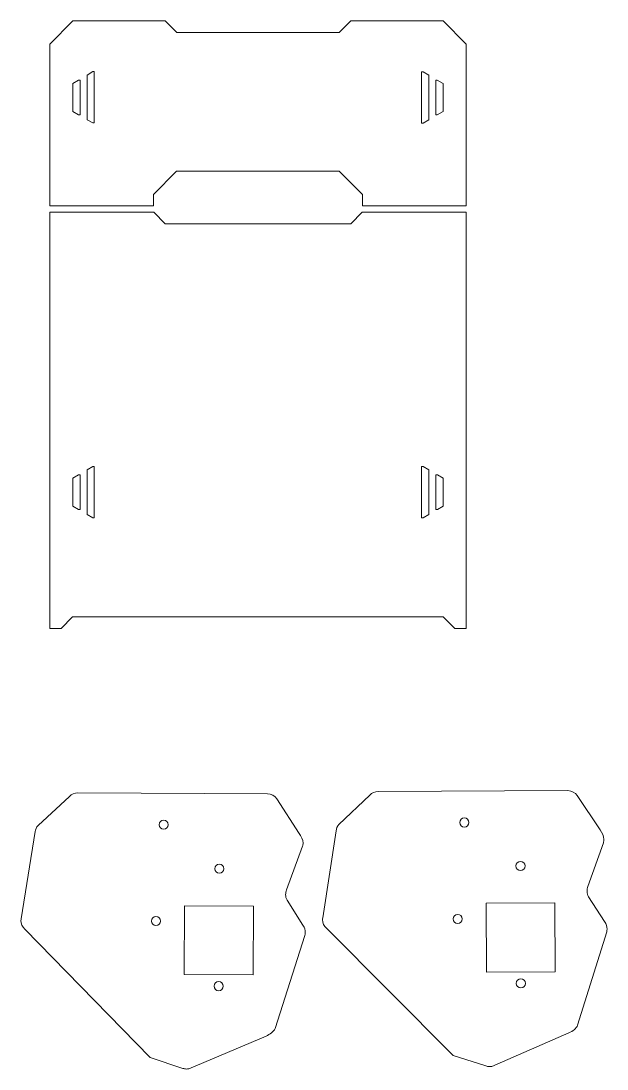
# Model space of a CAD drawing. Header units: inches. Extents: x -110 to 115, y -49 to 49.
# Drawn here: x 64.2 to 115.2, y -43.4 to 48 of the extents above; entities that cross this region are included whole.
import ezdxf

# ---------------------------------------------------------------- set-up
doc = ezdxf.new("R2010")
doc.units = ezdxf.units.IN
doc.header["$MEASUREMENT"] = 0
doc.layers.add('Livello 1', color=7, linetype='Continuous')

# ---------------------------------------------------------------- blocks, each defined once
blk = doc.blocks.new('block 503')
at = {"layer": 'Livello 1', "color": 250, "lineweight": 9}
blk.add_lwpolyline([(88.915, -31.788), (88.915, -31.788)], dxfattribs=at)
blk = doc.blocks.new('block 504')
at = {"layer": 'Livello 1', "color": 250, "lineweight": 9}
blk.add_open_spline([(88.915, -31.788), (88.935, -31.709), (88.942, -31.619), (88.942, -31.534), (88.942, -31.534), (88.942, -31.534), (88.942, -31.534), (88.943, -31.289), (88.922, -31.155), (88.731, -30.879)], degree=3, knots=[0, 0, 0, 0, 1, 1, 1, 2, 2, 2, 3, 3, 3, 3], dxfattribs=at)
blk = doc.blocks.new('block 505')
at = {"layer": 'Livello 1', "color": 250, "lineweight": 9}
blk.add_lwpolyline([(88.731, -30.879), (88.731, -30.879)], dxfattribs=at)
blk = doc.blocks.new('block 506')
at = {"layer": 'Livello 1', "color": 250, "lineweight": 9}
blk.add_lwpolyline([(88.698, -24.007), (88.698, -24.007)], dxfattribs=at)
blk = doc.blocks.new('block 507')
at = {"layer": 'Livello 1', "color": 250, "lineweight": 9}
blk.add_open_spline([(88.698, -24.007), (88.732, -23.908), (88.75, -23.836), (88.751, -23.725), (88.751, -23.725), (88.751, -23.725), (88.751, -23.725), (88.752, -23.43), (88.585, -23.129), (88.414, -22.893)], degree=3, knots=[0, 0, 0, 0, 1, 1, 1, 2, 2, 2, 3, 3, 3, 3], dxfattribs=at)
blk = doc.blocks.new('block 508')
at = {"layer": 'Livello 1', "color": 250, "lineweight": 9}
blk.add_lwpolyline([(88.414, -22.893), (88.414, -22.893)], dxfattribs=at)
blk = doc.blocks.new('block 509')
at = {"layer": 'Livello 1', "color": 250, "lineweight": 9}
blk.add_open_spline([(69.105, -19.35), (68.818, -19.349), (68.558, -19.469), (68.375, -19.662)], degree=3, dxfattribs=at)
blk = doc.blocks.new('block 510')
at = {"layer": 'Livello 1', "color": 250, "lineweight": 9}
blk.add_lwpolyline([(68.375, -19.662), (68.375, -19.662)], dxfattribs=at)
blk = doc.blocks.new('block 511')
at = {"layer": 'Livello 1', "color": 250, "lineweight": 9}
blk.add_lwpolyline([(69.105, -19.35), (69.105, -19.35)], dxfattribs=at)
blk = doc.blocks.new('block 512')
at = {"layer": 'Livello 1', "color": 250, "lineweight": 9}
blk.add_lwpolyline([(68.375, -19.662), (65.663, -22.195)], dxfattribs=at)
blk = doc.blocks.new('block 513')
at = {"layer": 'Livello 1', "color": 250, "lineweight": 9}
blk.add_lwpolyline([(65.663, -22.195), (65.663, -22.195)], dxfattribs=at)
blk = doc.blocks.new('block 514')
at = {"layer": 'Livello 1', "color": 250, "lineweight": 9}
blk.add_open_spline([(65.663, -22.195), (65.482, -22.352), (65.434, -22.558), (65.408, -22.731)], degree=3, dxfattribs=at)
blk = doc.blocks.new('block 515')
at = {"layer": 'Livello 1', "color": 250, "lineweight": 9}
blk.add_lwpolyline([(65.408, -22.731), (65.408, -22.731)], dxfattribs=at)
blk = doc.blocks.new('block 516')
at = {"layer": 'Livello 1', "color": 250, "lineweight": 9}
blk.add_lwpolyline([(65.408, -22.731), (64.168, -30.333)], dxfattribs=at)
blk = doc.blocks.new('block 517')
at = {"layer": 'Livello 1', "color": 250, "lineweight": 9}
blk.add_lwpolyline([(64.168, -30.333), (64.168, -30.333)], dxfattribs=at)
blk = doc.blocks.new('block 518')
at = {"layer": 'Livello 1', "color": 250, "lineweight": 9}
blk.add_open_spline([(64.168, -30.333), (64.161, -30.38), (64.157, -30.429), (64.157, -30.478), (64.157, -30.478), (64.157, -30.478), (64.157, -30.478), (64.156, -30.772), (64.281, -31.037), (64.482, -31.221)], degree=3, knots=[0, 0, 0, 0, 1, 1, 1, 2, 2, 2, 3, 3, 3, 3], dxfattribs=at)
blk = doc.blocks.new('block 519')
at = {"layer": 'Livello 1', "color": 250, "lineweight": 9}
blk.add_lwpolyline([(64.482, -31.221), (64.482, -31.221)], dxfattribs=at)
blk = doc.blocks.new('block 520')
at = {"layer": 'Livello 1', "color": 250, "lineweight": 9}
blk.add_lwpolyline([(64.482, -31.221), (75.431, -42.438)], dxfattribs=at)
blk = doc.blocks.new('block 521')
at = {"layer": 'Livello 1', "color": 250, "lineweight": 9}
blk.add_lwpolyline([(75.431, -42.438), (75.431, -42.438)], dxfattribs=at)
blk = doc.blocks.new('block 522')
at = {"layer": 'Livello 1', "color": 250, "lineweight": 9}
blk.add_lwpolyline([(75.431, -42.438), (78.269, -43.377)], dxfattribs=at)
blk = doc.blocks.new('block 523')
at = {"layer": 'Livello 1', "color": 250, "lineweight": 9}
blk.add_lwpolyline([(78.269, -43.377), (78.269, -43.377)], dxfattribs=at)
blk = doc.blocks.new('block 524')
at = {"layer": 'Livello 1', "color": 250, "lineweight": 9}
blk.add_lwpolyline([(78.269, -43.377), (78.271, -43.378)], dxfattribs=at)
blk = doc.blocks.new('block 525')
at = {"layer": 'Livello 1', "color": 250, "lineweight": 9}
blk.add_lwpolyline([(78.271, -43.378), (78.271, -43.378)], dxfattribs=at)
blk = doc.blocks.new('block 526')
at = {"layer": 'Livello 1', "color": 250, "lineweight": 9}
blk.add_lwpolyline([(78.269, -43.377), (78.271, -43.378)], dxfattribs=at)
blk = doc.blocks.new('block 527')
at = {"layer": 'Livello 1', "color": 250, "lineweight": 9}
blk.add_open_spline([(78.271, -43.378), (78.365, -43.407), (78.463, -43.432), (78.566, -43.433), (78.566, -43.433), (78.566, -43.433), (78.566, -43.433), (78.636, -43.433), (78.719, -43.426), (78.785, -43.413)], degree=3, knots=[0, 0, 0, 0, 1, 1, 1, 2, 2, 2, 3, 3, 3, 3], dxfattribs=at)
blk = doc.blocks.new('block 528')
at = {"layer": 'Livello 1', "color": 250, "lineweight": 9}
blk.add_lwpolyline([(78.785, -43.413), (78.785, -43.413)], dxfattribs=at)
blk = doc.blocks.new('block 529')
at = {"layer": 'Livello 1', "color": 250, "lineweight": 9}
blk.add_lwpolyline([(78.785, -43.413), (85.518, -40.559)], dxfattribs=at)
blk = doc.blocks.new('block 530')
at = {"layer": 'Livello 1', "color": 250, "lineweight": 9}
blk.add_lwpolyline([(85.518, -40.559), (85.518, -40.559)], dxfattribs=at)
blk = doc.blocks.new('block 531')
at = {"layer": 'Livello 1', "color": 250, "lineweight": 9}
blk.add_open_spline([(85.518, -40.559), (85.883, -40.391), (86.177, -40.218), (86.302, -39.891)], degree=3, dxfattribs=at)
blk = doc.blocks.new('block 532')
at = {"layer": 'Livello 1', "color": 250, "lineweight": 9}
blk.add_lwpolyline([(86.302, -39.891), (86.302, -39.891)], dxfattribs=at)
blk = doc.blocks.new('block 533')
at = {"layer": 'Livello 1', "color": 250, "lineweight": 9}
blk.add_lwpolyline([(86.302, -39.891), (88.915, -31.788)], dxfattribs=at)
blk = doc.blocks.new('block 534')
at = {"layer": 'Livello 1', "color": 250, "lineweight": 9}
blk.add_lwpolyline([(88.731, -30.879), (87.351, -28.7)], dxfattribs=at)
blk = doc.blocks.new('block 535')
at = {"layer": 'Livello 1', "color": 250, "lineweight": 9}
blk.add_lwpolyline([(87.351, -28.7), (87.351, -28.7)], dxfattribs=at)
blk = doc.blocks.new('block 536')
at = {"layer": 'Livello 1', "color": 250, "lineweight": 9}
blk.add_lwpolyline([(87.351, -28.7), (87.351, -28.7)], dxfattribs=at)
blk = doc.blocks.new('block 537')
at = {"layer": 'Livello 1', "color": 250, "lineweight": 9}
blk.add_lwpolyline([(87.351, -28.7), (87.351, -28.7)], dxfattribs=at)
blk = doc.blocks.new('block 538')
at = {"layer": 'Livello 1', "color": 250, "lineweight": 9}
blk.add_lwpolyline([(87.351, -28.7), (87.351, -28.7)], dxfattribs=at)
blk = doc.blocks.new('block 539')
at = {"layer": 'Livello 1', "color": 250, "lineweight": 9}
blk.add_open_spline([(87.351, -28.7), (87.265, -28.552), (87.229, -28.405), (87.23, -28.221), (87.23, -28.221), (87.23, -28.221), (87.23, -28.221), (87.23, -28.083), (87.259, -27.934), (87.31, -27.815)], degree=3, knots=[0, 0, 0, 0, 1, 1, 1, 2, 2, 2, 3, 3, 3, 3], dxfattribs=at)
blk = doc.blocks.new('block 540')
at = {"layer": 'Livello 1', "color": 250, "lineweight": 9}
blk.add_lwpolyline([(87.31, -27.815), (87.31, -27.815)], dxfattribs=at)
blk = doc.blocks.new('block 541')
at = {"layer": 'Livello 1', "color": 250, "lineweight": 9}
blk.add_lwpolyline([(87.31, -27.815), (88.698, -24.007)], dxfattribs=at)
blk = doc.blocks.new('block 542')
at = {"layer": 'Livello 1', "color": 250, "lineweight": 9}
blk.add_lwpolyline([(88.414, -22.893), (86.466, -19.877)], dxfattribs=at)
blk = doc.blocks.new('block 543')
at = {"layer": 'Livello 1', "color": 250, "lineweight": 9}
blk.add_lwpolyline([(86.466, -19.877), (86.466, -19.877)], dxfattribs=at)
blk = doc.blocks.new('block 544')
at = {"layer": 'Livello 1', "color": 250, "lineweight": 9}
blk.add_lwpolyline([(86.466, -19.877), (86.466, -19.877)], dxfattribs=at)
blk = doc.blocks.new('block 545')
at = {"layer": 'Livello 1', "color": 250, "lineweight": 9}
blk.add_lwpolyline([(86.466, -19.877), (86.466, -19.877)], dxfattribs=at)
blk = doc.blocks.new('block 546')
at = {"layer": 'Livello 1', "color": 250, "lineweight": 9}
blk.add_lwpolyline([(86.466, -19.877), (86.466, -19.877)], dxfattribs=at)
blk = doc.blocks.new('block 547')
at = {"layer": 'Livello 1', "color": 250, "lineweight": 9}
blk.add_open_spline([(86.466, -19.877), (86.287, -19.613), (85.985, -19.437), (85.641, -19.436)], degree=3, dxfattribs=at)
blk = doc.blocks.new('block 548')
at = {"layer": 'Livello 1', "color": 250, "lineweight": 9}
blk.add_lwpolyline([(85.641, -19.436), (85.641, -19.436)], dxfattribs=at)
blk = doc.blocks.new('block 549')
at = {"layer": 'Livello 1', "color": 250, "lineweight": 9}
blk.add_lwpolyline([(85.641, -19.436), (69.105, -19.35)], dxfattribs=at)
blk = doc.blocks.new('block 550')
at = {"layer": 'Livello 1', "color": 250, "lineweight": 9}
blk.add_lwpolyline([(84.389, -35.213), (78.394, -35.182)], dxfattribs=at)
blk = doc.blocks.new('block 551')
at = {"layer": 'Livello 1', "color": 250, "lineweight": 9}
blk.add_lwpolyline([(78.394, -35.182), (78.425, -29.187)], dxfattribs=at)
blk = doc.blocks.new('block 552')
at = {"layer": 'Livello 1', "color": 250, "lineweight": 9}
blk.add_lwpolyline([(78.425, -29.187), (84.42, -29.218)], dxfattribs=at)
blk = doc.blocks.new('block 553')
at = {"layer": 'Livello 1', "color": 250, "lineweight": 9}
blk.add_lwpolyline([(84.42, -29.218), (84.389, -35.213)], dxfattribs=at)
blk = doc.blocks.new('block 554')
at = {"layer": 'Livello 1', "color": 250, "lineweight": 9}
blk.add_lwpolyline([(78.394, -35.182), (78.394, -35.182)], dxfattribs=at)
blk = doc.blocks.new('block 555')
at = {"layer": 'Livello 1', "color": 250, "lineweight": 9}
blk.add_lwpolyline([(84.389, -35.213), (84.389, -35.213)], dxfattribs=at)
blk = doc.blocks.new('block 556')
at = {"layer": 'Livello 1', "color": 250, "lineweight": 9}
blk.add_lwpolyline([(78.425, -29.187), (78.425, -29.187)], dxfattribs=at)
blk = doc.blocks.new('block 557')
at = {"layer": 'Livello 1', "color": 250, "lineweight": 9}
blk.add_lwpolyline([(84.42, -29.218), (84.42, -29.218)], dxfattribs=at)
blk = doc.blocks.new('block 558')
at = {"layer": 'Livello 1', "color": 250, "lineweight": 9}
blk.add_open_spline([(81.85, -25.965), (81.849, -26.185), (81.669, -26.363), (81.448, -26.362), (81.448, -26.362), (81.448, -26.362), (81.448, -26.362), (81.228, -26.361), (81.05, -26.181), (81.051, -25.96), (81.051, -25.96), (81.051, -25.96), (81.051, -25.96), (81.052, -25.74), (81.232, -25.562), (81.453, -25.563), (81.453, -25.563), (81.453, -25.563), (81.453, -25.563), (81.673, -25.564), (81.851, -25.744), (81.85, -25.965)], degree=3, knots=[0, 0, 0, 0, 1, 1, 1, 2, 2, 2, 3, 3, 3, 4, 4, 4, 5, 5, 5, 6, 6, 6, 7, 7, 7, 7], dxfattribs=at)
blk = doc.blocks.new('block 559')
at = {"layer": 'Livello 1', "color": 250, "lineweight": 9}
blk.add_lwpolyline([(81.85, -25.965), (81.85, -25.965)], dxfattribs=at)
blk = doc.blocks.new('block 560')
at = {"layer": 'Livello 1', "color": 250, "lineweight": 9}
blk.add_open_spline([(76.324, -30.529), (76.323, -30.75), (76.143, -30.928), (75.922, -30.927), (75.922, -30.927), (75.922, -30.927), (75.922, -30.927), (75.701, -30.926), (75.524, -30.746), (75.525, -30.525), (75.525, -30.525), (75.525, -30.525), (75.525, -30.525), (75.526, -30.305), (75.705, -30.127), (75.926, -30.128), (75.926, -30.128), (75.926, -30.128), (75.926, -30.128), (76.147, -30.129), (76.325, -30.309), (76.324, -30.529)], degree=3, knots=[0, 0, 0, 0, 1, 1, 1, 2, 2, 2, 3, 3, 3, 4, 4, 4, 5, 5, 5, 6, 6, 6, 7, 7, 7, 7], dxfattribs=at)
blk = doc.blocks.new('block 561')
at = {"layer": 'Livello 1', "color": 250, "lineweight": 9}
blk.add_open_spline([(76.324, -30.529), (76.323, -30.75), (76.143, -30.928), (75.922, -30.927), (75.922, -30.927), (75.922, -30.927), (75.922, -30.927), (75.701, -30.926), (75.524, -30.746), (75.525, -30.525), (75.525, -30.525), (75.525, -30.525), (75.525, -30.525), (75.526, -30.305), (75.705, -30.127), (75.926, -30.128), (75.926, -30.128), (75.926, -30.128), (75.926, -30.128), (76.147, -30.129), (76.325, -30.309), (76.324, -30.529)], degree=3, knots=[0, 0, 0, 0, 1, 1, 1, 2, 2, 2, 3, 3, 3, 4, 4, 4, 5, 5, 5, 6, 6, 6, 7, 7, 7, 7], dxfattribs=at)
blk = doc.blocks.new('block 562')
at = {"layer": 'Livello 1', "color": 250, "lineweight": 9}
blk.add_open_spline([(81.786, -36.206), (81.785, -36.426), (81.605, -36.604), (81.385, -36.603), (81.385, -36.603), (81.385, -36.603), (81.385, -36.603), (81.164, -36.602), (80.985, -36.422), (80.987, -36.201), (80.987, -36.201), (80.987, -36.201), (80.987, -36.201), (80.988, -35.981), (81.168, -35.803), (81.389, -35.804), (81.389, -35.804), (81.389, -35.804), (81.389, -35.804), (81.609, -35.805), (81.787, -35.985), (81.786, -36.206)], degree=3, knots=[0, 0, 0, 0, 1, 1, 1, 2, 2, 2, 3, 3, 3, 4, 4, 4, 5, 5, 5, 6, 6, 6, 7, 7, 7, 7], dxfattribs=at)
blk = doc.blocks.new('block 563')
at = {"layer": 'Livello 1', "color": 250, "lineweight": 9}
blk.add_lwpolyline([(81.786, -36.206), (81.786, -36.206)], dxfattribs=at)
blk = doc.blocks.new('block 564')
at = {"layer": 'Livello 1', "color": 250, "lineweight": 9}
blk.add_open_spline([(76.995, -22.126), (76.994, -22.347), (76.814, -22.525), (76.593, -22.524), (76.593, -22.524), (76.593, -22.524), (76.593, -22.524), (76.373, -22.522), (76.195, -22.343), (76.196, -22.122), (76.196, -22.122), (76.196, -22.122), (76.196, -22.122), (76.197, -21.901), (76.377, -21.723), (76.598, -21.724), (76.598, -21.724), (76.598, -21.724), (76.598, -21.724), (76.818, -21.726), (76.996, -21.905), (76.995, -22.126)], degree=3, knots=[0, 0, 0, 0, 1, 1, 1, 2, 2, 2, 3, 3, 3, 4, 4, 4, 5, 5, 5, 6, 6, 6, 7, 7, 7, 7], dxfattribs=at)
blk = doc.blocks.new('block 565')
at = {"layer": 'Livello 1', "color": 250, "lineweight": 9}
blk.add_lwpolyline([(76.995, -22.126), (76.995, -22.126)], dxfattribs=at)
blk = doc.blocks.new('block 502')
at = {"layer": 'Livello 1'}
for name in ['block 512', 'block 509', 'block 510', 'block 511', 'block 549', 'block 547', 'block 548', 'block 542', 'block 543', 'block 544', 'block 545', 'block 546', 'block 564', 'block 516', 'block 514', 'block 515', 'block 513', 'block 565', 'block 507', 'block 508', 'block 541', 'block 506', 'block 558', 'block 559', 'block 539', 'block 540', 'block 551', 'block 552', 'block 556', 'block 553', 'block 557', 'block 534', 'block 535', 'block 536', 'block 537', 'block 538', 'block 560', 'block 561', 'block 518', 'block 517', 'block 504', 'block 505', 'block 519', 'block 520', 'block 533', 'block 503', 'block 550', 'block 554', 'block 555', 'block 562', 'block 563', 'block 531', 'block 532', 'block 529', 'block 530', 'block 521', 'block 522', 'block 523', 'block 524', 'block 526', 'block 525', 'block 527', 'block 528']:
    blk.add_blockref(name, (0, 0), dxfattribs=at)
blk = doc.blocks.new('block 567')
at = {"layer": 'Livello 1', "color": 250, "lineweight": 9}
blk.add_lwpolyline([(115.222, -31.476), (115.222, -31.476)], dxfattribs=at)
blk = doc.blocks.new('block 568')
at = {"layer": 'Livello 1', "color": 250, "lineweight": 9}
blk.add_open_spline([(115.222, -31.476), (115.242, -31.397), (115.247, -31.307), (115.247, -31.222), (115.247, -31.222), (115.247, -31.222), (115.247, -31.222), (115.245, -30.977), (115.223, -30.844), (115.029, -30.569)], degree=3, knots=[0, 0, 0, 0, 1, 1, 1, 2, 2, 2, 3, 3, 3, 3], dxfattribs=at)
blk = doc.blocks.new('block 569')
at = {"layer": 'Livello 1', "color": 250, "lineweight": 9}
blk.add_lwpolyline([(115.029, -30.569), (115.029, -30.569)], dxfattribs=at)
blk = doc.blocks.new('block 570')
at = {"layer": 'Livello 1', "color": 250, "lineweight": 9}
blk.add_lwpolyline([(114.93, -23.698), (114.93, -23.698)], dxfattribs=at)
blk = doc.blocks.new('block 571')
at = {"layer": 'Livello 1', "color": 250, "lineweight": 9}
blk.add_open_spline([(114.93, -23.698), (114.963, -23.598), (114.98, -23.526), (114.98, -23.416), (114.98, -23.416), (114.98, -23.416), (114.98, -23.416), (114.979, -23.12), (114.808, -22.821), (114.635, -22.587)], degree=3, knots=[0, 0, 0, 0, 1, 1, 1, 2, 2, 2, 3, 3, 3, 3], dxfattribs=at)
blk = doc.blocks.new('block 572')
at = {"layer": 'Livello 1', "color": 250, "lineweight": 9}
blk.add_lwpolyline([(114.635, -22.587), (114.635, -22.587)], dxfattribs=at)
blk = doc.blocks.new('block 573')
at = {"layer": 'Livello 1', "color": 250, "lineweight": 9}
blk.add_open_spline([(95.293, -19.23), (95.006, -19.232), (94.747, -19.354), (94.566, -19.55)], degree=3, dxfattribs=at)
blk = doc.blocks.new('block 574')
at = {"layer": 'Livello 1', "color": 250, "lineweight": 9}
blk.add_lwpolyline([(94.566, -19.55), (94.566, -19.55)], dxfattribs=at)
blk = doc.blocks.new('block 575')
at = {"layer": 'Livello 1', "color": 250, "lineweight": 9}
blk.add_lwpolyline([(95.293, -19.23), (95.293, -19.23)], dxfattribs=at)
blk = doc.blocks.new('block 576')
at = {"layer": 'Livello 1', "color": 250, "lineweight": 9}
blk.add_lwpolyline([(94.566, -19.55), (91.879, -22.108)], dxfattribs=at)
blk = doc.blocks.new('block 577')
at = {"layer": 'Livello 1', "color": 250, "lineweight": 9}
blk.add_lwpolyline([(91.879, -22.108), (91.879, -22.108)], dxfattribs=at)
blk = doc.blocks.new('block 578')
at = {"layer": 'Livello 1', "color": 250, "lineweight": 9}
blk.add_open_spline([(91.879, -22.108), (91.699, -22.267), (91.653, -22.473), (91.629, -22.647)], degree=3, dxfattribs=at)
blk = doc.blocks.new('block 579')
at = {"layer": 'Livello 1', "color": 250, "lineweight": 9}
blk.add_lwpolyline([(91.629, -22.647), (91.629, -22.647)], dxfattribs=at)
blk = doc.blocks.new('block 580')
at = {"layer": 'Livello 1', "color": 250, "lineweight": 9}
blk.add_lwpolyline([(91.629, -22.647), (90.462, -30.26)], dxfattribs=at)
blk = doc.blocks.new('block 581')
at = {"layer": 'Livello 1', "color": 250, "lineweight": 9}
blk.add_lwpolyline([(90.462, -30.26), (90.462, -30.26)], dxfattribs=at)
blk = doc.blocks.new('block 582')
at = {"layer": 'Livello 1', "color": 250, "lineweight": 9}
blk.add_open_spline([(90.462, -30.26), (90.456, -30.307), (90.452, -30.356), (90.453, -30.406), (90.453, -30.406), (90.453, -30.406), (90.453, -30.406), (90.454, -30.7), (90.582, -30.963), (90.785, -31.145)], degree=3, knots=[0, 0, 0, 0, 1, 1, 1, 2, 2, 2, 3, 3, 3, 3], dxfattribs=at)
blk = doc.blocks.new('block 583')
at = {"layer": 'Livello 1', "color": 250, "lineweight": 9}
blk.add_lwpolyline([(90.785, -31.145), (90.785, -31.145)], dxfattribs=at)
blk = doc.blocks.new('block 584')
at = {"layer": 'Livello 1', "color": 250, "lineweight": 9}
blk.add_lwpolyline([(90.785, -31.145), (101.841, -42.256)], dxfattribs=at)
blk = doc.blocks.new('block 585')
at = {"layer": 'Livello 1', "color": 250, "lineweight": 9}
blk.add_lwpolyline([(101.841, -42.256), (101.841, -42.256)], dxfattribs=at)
blk = doc.blocks.new('block 586')
at = {"layer": 'Livello 1', "color": 250, "lineweight": 9}
blk.add_lwpolyline([(101.841, -42.256), (104.688, -43.167)], dxfattribs=at)
blk = doc.blocks.new('block 587')
at = {"layer": 'Livello 1', "color": 250, "lineweight": 9}
blk.add_lwpolyline([(104.688, -43.167), (104.688, -43.167)], dxfattribs=at)
blk = doc.blocks.new('block 588')
at = {"layer": 'Livello 1', "color": 250, "lineweight": 9}
blk.add_lwpolyline([(104.688, -43.167), (104.691, -43.168)], dxfattribs=at)
blk = doc.blocks.new('block 589')
at = {"layer": 'Livello 1', "color": 250, "lineweight": 9}
blk.add_lwpolyline([(104.691, -43.168), (104.691, -43.168)], dxfattribs=at)
blk = doc.blocks.new('block 590')
at = {"layer": 'Livello 1', "color": 250, "lineweight": 9}
blk.add_lwpolyline([(104.688, -43.167), (104.691, -43.168)], dxfattribs=at)
blk = doc.blocks.new('block 591')
at = {"layer": 'Livello 1', "color": 250, "lineweight": 9}
blk.add_open_spline([(104.691, -43.168), (104.785, -43.197), (104.883, -43.221), (104.986, -43.221), (104.986, -43.221), (104.986, -43.221), (104.986, -43.221), (105.056, -43.22), (105.139, -43.213), (105.204, -43.199)], degree=3, knots=[0, 0, 0, 0, 1, 1, 1, 2, 2, 2, 3, 3, 3, 3], dxfattribs=at)
blk = doc.blocks.new('block 592')
at = {"layer": 'Livello 1', "color": 250, "lineweight": 9}
blk.add_lwpolyline([(105.204, -43.199), (105.204, -43.199)], dxfattribs=at)
blk = doc.blocks.new('block 593')
at = {"layer": 'Livello 1', "color": 250, "lineweight": 9}
blk.add_lwpolyline([(105.204, -43.199), (111.91, -40.28)], dxfattribs=at)
blk = doc.blocks.new('block 594')
at = {"layer": 'Livello 1', "color": 250, "lineweight": 9}
blk.add_lwpolyline([(111.91, -40.28), (111.91, -40.28)], dxfattribs=at)
blk = doc.blocks.new('block 595')
at = {"layer": 'Livello 1', "color": 250, "lineweight": 9}
blk.add_open_spline([(111.91, -40.28), (112.273, -40.109), (112.565, -39.933), (112.687, -39.604)], degree=3, dxfattribs=at)
blk = doc.blocks.new('block 596')
at = {"layer": 'Livello 1', "color": 250, "lineweight": 9}
blk.add_lwpolyline([(112.687, -39.604), (112.687, -39.604)], dxfattribs=at)
blk = doc.blocks.new('block 597')
at = {"layer": 'Livello 1', "color": 250, "lineweight": 9}
blk.add_lwpolyline([(112.687, -39.604), (115.222, -31.476)], dxfattribs=at)
blk = doc.blocks.new('block 598')
at = {"layer": 'Livello 1', "color": 250, "lineweight": 9}
blk.add_lwpolyline([(115.029, -30.569), (113.629, -28.404)], dxfattribs=at)
blk = doc.blocks.new('block 599')
at = {"layer": 'Livello 1', "color": 250, "lineweight": 9}
blk.add_lwpolyline([(113.629, -28.404), (113.629, -28.404)], dxfattribs=at)
blk = doc.blocks.new('block 600')
at = {"layer": 'Livello 1', "color": 250, "lineweight": 9}
blk.add_lwpolyline([(113.629, -28.404), (113.629, -28.404)], dxfattribs=at)
blk = doc.blocks.new('block 601')
at = {"layer": 'Livello 1', "color": 250, "lineweight": 9}
blk.add_lwpolyline([(113.629, -28.404), (113.629, -28.404)], dxfattribs=at)
blk = doc.blocks.new('block 602')
at = {"layer": 'Livello 1', "color": 250, "lineweight": 9}
blk.add_lwpolyline([(113.629, -28.404), (113.629, -28.404)], dxfattribs=at)
blk = doc.blocks.new('block 603')
at = {"layer": 'Livello 1', "color": 250, "lineweight": 9}
blk.add_open_spline([(113.629, -28.404), (113.541, -28.256), (113.503, -28.11), (113.503, -27.926), (113.503, -27.926), (113.503, -27.926), (113.503, -27.926), (113.502, -27.787), (113.529, -27.639), (113.579, -27.519)], degree=3, knots=[0, 0, 0, 0, 1, 1, 1, 2, 2, 2, 3, 3, 3, 3], dxfattribs=at)
blk = doc.blocks.new('block 604')
at = {"layer": 'Livello 1', "color": 250, "lineweight": 9}
blk.add_lwpolyline([(113.579, -27.519), (113.579, -27.519)], dxfattribs=at)
blk = doc.blocks.new('block 605')
at = {"layer": 'Livello 1', "color": 250, "lineweight": 9}
blk.add_lwpolyline([(113.579, -27.519), (114.93, -23.698)], dxfattribs=at)
blk = doc.blocks.new('block 606')
at = {"layer": 'Livello 1', "color": 250, "lineweight": 9}
blk.add_lwpolyline([(114.635, -22.587), (112.658, -19.59)], dxfattribs=at)
blk = doc.blocks.new('block 607')
at = {"layer": 'Livello 1', "color": 250, "lineweight": 9}
blk.add_lwpolyline([(112.658, -19.59), (112.658, -19.59)], dxfattribs=at)
blk = doc.blocks.new('block 608')
at = {"layer": 'Livello 1', "color": 250, "lineweight": 9}
blk.add_lwpolyline([(112.658, -19.59), (112.658, -19.59)], dxfattribs=at)
blk = doc.blocks.new('block 609')
at = {"layer": 'Livello 1', "color": 250, "lineweight": 9}
blk.add_lwpolyline([(112.658, -19.59), (112.658, -19.59)], dxfattribs=at)
blk = doc.blocks.new('block 610')
at = {"layer": 'Livello 1', "color": 250, "lineweight": 9}
blk.add_lwpolyline([(112.658, -19.59), (112.658, -19.59)], dxfattribs=at)
blk = doc.blocks.new('block 611')
at = {"layer": 'Livello 1', "color": 250, "lineweight": 9}
blk.add_open_spline([(112.658, -19.59), (112.477, -19.327), (112.173, -19.155), (111.829, -19.156)], degree=3, dxfattribs=at)
blk = doc.blocks.new('block 612')
at = {"layer": 'Livello 1', "color": 250, "lineweight": 9}
blk.add_lwpolyline([(111.829, -19.156), (111.829, -19.156)], dxfattribs=at)
blk = doc.blocks.new('block 613')
at = {"layer": 'Livello 1', "color": 250, "lineweight": 9}
blk.add_lwpolyline([(111.829, -19.156), (95.293, -19.23)], dxfattribs=at)
blk = doc.blocks.new('block 614')
at = {"layer": 'Livello 1', "color": 250, "lineweight": 9}
blk.add_lwpolyline([(110.729, -34.945), (104.735, -34.972)], dxfattribs=at)
blk = doc.blocks.new('block 615')
at = {"layer": 'Livello 1', "color": 250, "lineweight": 9}
blk.add_lwpolyline([(104.735, -34.972), (104.707, -28.977)], dxfattribs=at)
blk = doc.blocks.new('block 616')
at = {"layer": 'Livello 1', "color": 250, "lineweight": 9}
blk.add_lwpolyline([(104.707, -28.977), (110.703, -28.95)], dxfattribs=at)
blk = doc.blocks.new('block 617')
at = {"layer": 'Livello 1', "color": 250, "lineweight": 9}
blk.add_lwpolyline([(110.703, -28.95), (110.729, -34.945)], dxfattribs=at)
blk = doc.blocks.new('block 618')
at = {"layer": 'Livello 1', "color": 250, "lineweight": 9}
blk.add_lwpolyline([(104.735, -34.972), (104.735, -34.972)], dxfattribs=at)
blk = doc.blocks.new('block 619')
at = {"layer": 'Livello 1', "color": 250, "lineweight": 9}
blk.add_lwpolyline([(110.729, -34.945), (110.729, -34.945)], dxfattribs=at)
blk = doc.blocks.new('block 620')
at = {"layer": 'Livello 1', "color": 250, "lineweight": 9}
blk.add_lwpolyline([(104.707, -28.977), (104.707, -28.977)], dxfattribs=at)
blk = doc.blocks.new('block 621')
at = {"layer": 'Livello 1', "color": 250, "lineweight": 9}
blk.add_lwpolyline([(110.703, -28.95), (110.703, -28.95)], dxfattribs=at)
blk = doc.blocks.new('block 622')
at = {"layer": 'Livello 1', "color": 250, "lineweight": 9}
blk.add_open_spline([(108.101, -25.722), (108.102, -25.942), (107.924, -26.122), (107.703, -26.123), (107.703, -26.123), (107.703, -26.123), (107.703, -26.123), (107.483, -26.124), (107.303, -25.946), (107.302, -25.725), (107.302, -25.725), (107.302, -25.725), (107.302, -25.725), (107.301, -25.504), (107.479, -25.325), (107.7, -25.324), (107.7, -25.324), (107.7, -25.324), (107.7, -25.324), (107.921, -25.323), (108.1, -25.501), (108.101, -25.722)], degree=3, knots=[0, 0, 0, 0, 1, 1, 1, 2, 2, 2, 3, 3, 3, 4, 4, 4, 5, 5, 5, 6, 6, 6, 7, 7, 7, 7], dxfattribs=at)
blk = doc.blocks.new('block 623')
at = {"layer": 'Livello 1', "color": 250, "lineweight": 9}
blk.add_lwpolyline([(108.101, -25.722), (108.101, -25.722)], dxfattribs=at)
blk = doc.blocks.new('block 624')
at = {"layer": 'Livello 1', "color": 250, "lineweight": 9}
blk.add_open_spline([(102.619, -30.339), (102.62, -30.56), (102.442, -30.74), (102.221, -30.741), (102.221, -30.741), (102.221, -30.741), (102.221, -30.741), (102.001, -30.742), (101.821, -30.564), (101.82, -30.343), (101.82, -30.343), (101.82, -30.343), (101.82, -30.343), (101.819, -30.122), (101.997, -29.943), (102.218, -29.942), (102.218, -29.942), (102.218, -29.942), (102.218, -29.942), (102.439, -29.941), (102.618, -30.119), (102.619, -30.339)], degree=3, knots=[0, 0, 0, 0, 1, 1, 1, 2, 2, 2, 3, 3, 3, 4, 4, 4, 5, 5, 5, 6, 6, 6, 7, 7, 7, 7], dxfattribs=at)
blk = doc.blocks.new('block 625')
at = {"layer": 'Livello 1', "color": 250, "lineweight": 9}
blk.add_open_spline([(102.619, -30.339), (102.62, -30.56), (102.442, -30.74), (102.221, -30.741), (102.221, -30.741), (102.221, -30.741), (102.221, -30.741), (102.001, -30.742), (101.821, -30.564), (101.82, -30.343), (101.82, -30.343), (101.82, -30.343), (101.82, -30.343), (101.819, -30.122), (101.997, -29.943), (102.218, -29.942), (102.218, -29.942), (102.218, -29.942), (102.218, -29.942), (102.439, -29.941), (102.618, -30.119), (102.619, -30.339)], degree=3, knots=[0, 0, 0, 0, 1, 1, 1, 2, 2, 2, 3, 3, 3, 4, 4, 4, 5, 5, 5, 6, 6, 6, 7, 7, 7, 7], dxfattribs=at)
blk = doc.blocks.new('block 626')
at = {"layer": 'Livello 1', "color": 250, "lineweight": 9}
blk.add_open_spline([(108.136, -35.963), (108.137, -36.183), (107.959, -36.363), (107.738, -36.364), (107.738, -36.364), (107.738, -36.364), (107.738, -36.364), (107.517, -36.365), (107.338, -36.187), (107.337, -35.966), (107.337, -35.966), (107.337, -35.966), (107.337, -35.966), (107.336, -35.746), (107.514, -35.566), (107.735, -35.565), (107.735, -35.565), (107.735, -35.565), (107.735, -35.565), (107.955, -35.564), (108.135, -35.742), (108.136, -35.963)], degree=3, knots=[0, 0, 0, 0, 1, 1, 1, 2, 2, 2, 3, 3, 3, 4, 4, 4, 5, 5, 5, 6, 6, 6, 7, 7, 7, 7], dxfattribs=at)
blk = doc.blocks.new('block 627')
at = {"layer": 'Livello 1', "color": 250, "lineweight": 9}
blk.add_lwpolyline([(108.136, -35.963), (108.136, -35.963)], dxfattribs=at)
blk = doc.blocks.new('block 628')
at = {"layer": 'Livello 1', "color": 250, "lineweight": 9}
blk.add_open_spline([(103.21, -21.93), (103.21, -22.151), (103.032, -22.33), (102.811, -22.331), (102.811, -22.331), (102.811, -22.331), (102.811, -22.331), (102.591, -22.332), (102.412, -22.154), (102.41, -21.934), (102.41, -21.934), (102.41, -21.934), (102.41, -21.934), (102.409, -21.713), (102.587, -21.533), (102.808, -21.532), (102.808, -21.532), (102.808, -21.532), (102.808, -21.532), (103.029, -21.531), (103.208, -21.709), (103.21, -21.93)], degree=3, knots=[0, 0, 0, 0, 1, 1, 1, 2, 2, 2, 3, 3, 3, 4, 4, 4, 5, 5, 5, 6, 6, 6, 7, 7, 7, 7], dxfattribs=at)
blk = doc.blocks.new('block 629')
at = {"layer": 'Livello 1', "color": 250, "lineweight": 9}
blk.add_lwpolyline([(103.21, -21.93), (103.21, -21.93)], dxfattribs=at)
blk = doc.blocks.new('block 566')
at = {"layer": 'Livello 1'}
for name in ['block 613', 'block 611', 'block 612', 'block 576', 'block 573', 'block 574', 'block 575', 'block 606', 'block 607', 'block 608', 'block 609', 'block 610', 'block 628', 'block 629', 'block 580', 'block 578', 'block 579', 'block 577', 'block 571', 'block 572', 'block 605', 'block 570', 'block 622', 'block 623', 'block 603', 'block 604', 'block 616', 'block 615', 'block 620', 'block 617', 'block 621', 'block 598', 'block 599', 'block 600', 'block 601', 'block 602', 'block 624', 'block 625', 'block 582', 'block 581', 'block 568', 'block 569', 'block 583', 'block 584', 'block 597', 'block 567', 'block 614', 'block 618', 'block 626', 'block 619', 'block 627', 'block 595', 'block 596', 'block 593', 'block 594', 'block 585', 'block 586', 'block 587', 'block 588', 'block 590', 'block 589', 'block 591', 'block 592']:
    blk.add_blockref(name, (0, 0), dxfattribs=at)
blk = doc.blocks.new('block 742')
at = {"layer": 'Livello 1', "color": 250, "lineweight": 9}
blk.add_open_spline([(100.955, 47.967), (100.955, 47.967), (92.899, 47.967), (92.899, 47.967), (92.899, 47.967), (92.899, 47.967), (92.899, 47.967), (92.899, 47.967), (92.899, 47.967), (92.899, 47.967), (92.899, 47.967), (92.899, 47.967), (92.899, 47.967), (92.899, 47.967), (91.902, 46.953), (91.902, 46.953), (91.902, 46.953), (91.902, 46.953), (91.902, 46.953), (91.902, 46.953), (91.902, 46.953), (91.902, 46.953), (91.902, 46.953), (91.902, 46.953), (91.902, 46.953), (91.902, 46.953), (77.735, 46.953), (77.735, 46.953), (77.735, 46.953), (77.735, 46.953), (77.735, 46.953), (77.735, 46.953), (77.735, 46.953), (77.735, 46.953), (77.735, 46.953), (77.735, 46.953), (77.735, 46.953), (77.735, 46.953), (76.738, 47.967), (76.738, 47.967), (76.738, 47.967), (76.738, 47.967), (76.738, 47.967), (76.738, 47.967), (76.738, 47.967), (76.738, 47.967), (76.738, 47.967), (76.738, 47.967), (76.738, 47.967), (76.738, 47.967), (68.682, 47.967), (68.682, 47.967), (68.682, 47.967), (68.682, 47.967), (68.682, 47.967), (68.682, 47.967), (68.682, 47.967), (68.682, 47.967), (68.682, 47.967), (68.682, 47.967), (68.682, 47.967), (68.682, 47.967), (66.661, 45.946), (66.661, 45.946), (66.661, 45.946), (66.661, 45.946), (66.661, 45.946), (66.661, 45.946), (66.661, 45.946), (66.661, 45.946), (66.661, 45.946), (66.661, 45.946), (66.661, 45.946), (66.661, 45.946), (66.661, 41.414), (66.661, 41.414), (66.661, 41.414), (66.661, 41.414), (66.661, 41.414), (66.661, 41.414), (66.661, 41.414), (66.661, 41.414), (66.661, 41.414), (66.661, 41.414), (66.661, 41.414), (66.661, 41.414), (66.661, 37.118), (66.661, 34.606), (66.661, 34.606), (66.661, 34.606), (66.661, 34.606), (66.661, 34.606), (66.661, 34.606), (66.661, 34.606), (66.661, 34.606), (66.661, 34.606), (66.661, 34.606), (66.661, 33.567), (66.661, 31.842), (66.661, 31.842), (66.661, 31.842), (66.661, 31.842), (66.661, 31.842), (66.661, 31.842), (66.661, 31.842), (66.661, 31.842), (66.661, 31.842), (66.661, 31.842), (66.661, 31.842), (66.661, 31.842), (75.709, 31.842), (75.709, 31.842), (75.709, 31.842), (75.709, 31.842), (75.709, 31.842), (75.709, 31.842), (75.707, 32.836), (75.707, 32.836), (75.707, 32.836), (75.707, 32.836), (75.707, 32.836), (75.707, 32.836), (75.707, 32.836), (75.707, 32.836), (75.707, 32.836), (75.707, 32.836), (75.707, 32.836), (75.707, 32.836), (77.729, 34.857), (77.729, 34.857), (77.729, 34.857), (77.729, 34.857), (77.729, 34.857), (77.729, 34.857), (77.729, 34.857), (77.729, 34.857), (77.729, 34.857), (77.729, 34.857), (77.729, 34.857), (77.729, 34.857), (77.724, 34.859), (77.724, 34.859), (77.724, 34.859), (77.724, 34.859), (77.724, 34.859), (77.724, 34.859), (77.724, 34.859), (77.724, 34.859), (77.724, 34.859), (77.724, 34.859), (77.724, 34.859), (77.724, 34.859), (91.913, 34.859), (91.913, 34.859), (91.913, 34.859), (91.913, 34.859), (91.913, 34.859), (91.913, 34.859), (91.913, 34.859), (91.913, 34.859), (91.913, 34.859), (91.913, 34.859), (91.913, 34.859), (91.913, 34.859), (91.908, 34.857), (91.908, 34.857), (91.908, 34.857), (91.908, 34.857), (91.908, 34.857), (91.908, 34.857), (91.908, 34.857), (91.908, 34.857), (91.908, 34.857), (91.908, 34.857), (91.908, 34.857), (91.908, 34.857), (93.93, 32.836), (93.93, 32.836), (93.93, 32.836), (93.93, 32.836), (93.93, 32.836), (93.93, 32.836), (93.93, 32.836), (93.93, 32.836), (93.93, 32.836), (93.93, 32.836), (93.93, 32.836), (93.93, 32.836), (93.932, 31.842), (93.932, 31.842), (93.932, 31.842), (93.932, 31.842), (93.932, 31.842), (93.932, 31.842), (102.976, 31.842), (102.976, 31.842), (102.976, 31.842), (102.976, 31.842), (102.976, 31.842), (102.976, 31.842), (102.976, 32.834), (102.976, 32.834), (102.976, 32.834), (102.976, 32.834), (102.976, 32.834), (102.976, 32.834), (102.976, 33.567), (102.976, 34.606), (102.976, 34.606), (102.976, 34.606), (102.976, 34.606), (102.976, 34.606), (102.976, 34.606), (102.976, 34.606), (102.976, 34.606), (102.976, 34.606), (102.976, 34.606), (102.976, 37.118), (102.976, 41.414), (102.976, 41.414), (102.976, 41.414), (102.976, 41.414), (102.976, 41.414), (102.976, 41.414), (102.976, 41.414), (102.976, 41.414), (102.976, 41.414), (102.976, 41.414), (102.976, 41.414), (102.976, 41.414), (102.976, 45.946), (102.976, 45.946), (102.976, 45.946), (102.976, 45.946), (102.976, 45.946), (102.976, 45.946), (102.976, 45.946), (102.976, 45.946), (102.976, 45.946), (102.976, 45.946), (102.976, 45.946), (102.976, 45.946), (100.955, 47.967), (100.955, 47.967)], degree=3, knots=[0, 0, 0, 0, 1, 1, 1, 2, 2, 2, 3, 3, 3, 4, 4, 4, 5, 5, 5, 6, 6, 6, 7, 7, 7, 8, 8, 8, 9, 9, 9, 10, 10, 10, 11, 11, 11, 12, 12, 12, 13, 13, 13, 14, 14, 14, 15, 15, 15, 16, 16, 16, 17, 17, 17, 18, 18, 18, 19, 19, 19, 20, 20, 20, 21, 21, 21, 22, 22, 22, 23, 23, 23, 24, 24, 24, 25, 25, 25, 26, 26, 26, 27, 27, 27, 28, 28, 28, 29, 29, 29, 30, 30, 30, 31, 31, 31, 32, 32, 32, 33, 33, 33, 34, 34, 34, 35, 35, 35, 36, 36, 36, 37, 37, 37, 38, 38, 38, 39, 39, 39, 40, 40, 40, 41, 41, 41, 42, 42, 42, 43, 43, 43, 44, 44, 44, 45, 45, 45, 46, 46, 46, 47, 47, 47, 48, 48, 48, 49, 49, 49, 50, 50, 50, 51, 51, 51, 52, 52, 52, 53, 53, 53, 54, 54, 54, 55, 55, 55, 56, 56, 56, 57, 57, 57, 58, 58, 58, 59, 59, 59, 60, 60, 60, 61, 61, 61, 62, 62, 62, 63, 63, 63, 64, 64, 64, 65, 65, 65, 66, 66, 66, 67, 67, 67, 68, 68, 68, 69, 69, 69, 70, 70, 70, 71, 71, 71, 72, 72, 72, 73, 73, 73, 74, 74, 74, 75, 75, 75, 76, 76, 76, 77, 77, 77, 78, 78, 78, 79, 79, 79, 80, 80, 80, 81, 81, 81, 81], dxfattribs=at)
blk = doc.blocks.new('block 741')
at = {"layer": 'Livello 1'}
blk.add_blockref('block 742', (0, 0), dxfattribs=at)
blk = doc.blocks.new('block 744')
at = {"layer": 'Livello 1', "color": 250, "lineweight": 9}
blk.add_lwpolyline([(69.174, 39.792), (68.678, 40.073), (68.678, 42.522), (69.174, 42.814), (69.304, 42.814), (69.305, 39.792), (69.174, 39.792)], dxfattribs=at)
blk = doc.blocks.new('block 743')
at = {"layer": 'Livello 1'}
blk.add_blockref('block 744', (0, 0), dxfattribs=at)
blk = doc.blocks.new('block 746')
at = {"layer": 'Livello 1', "color": 250, "lineweight": 9}
blk.add_lwpolyline([(70.419, 39.069), (69.923, 39.351), (69.923, 43.254), (70.419, 43.546), (70.549, 43.546), (70.549, 39.069), (70.419, 39.069)], dxfattribs=at)
blk = doc.blocks.new('block 745')
at = {"layer": 'Livello 1'}
blk.add_blockref('block 746', (0, 0), dxfattribs=at)
blk = doc.blocks.new('block 748')
at = {"layer": 'Livello 1', "color": 250, "lineweight": 9}
blk.add_lwpolyline([(99.208, 39.045), (99.078, 39.045), (99.077, 43.522), (99.208, 43.522), (99.704, 43.24), (99.704, 39.337), (99.208, 39.045)], dxfattribs=at)
blk = doc.blocks.new('block 747')
at = {"layer": 'Livello 1'}
blk.add_blockref('block 748', (0, 0), dxfattribs=at)
blk = doc.blocks.new('block 750')
at = {"layer": 'Livello 1', "color": 250, "lineweight": 9}
blk.add_lwpolyline([(100.453, 39.777), (100.322, 39.777), (100.322, 42.799), (100.452, 42.799), (100.948, 42.518), (100.949, 40.069), (100.453, 39.777)], dxfattribs=at)
blk = doc.blocks.new('block 749')
at = {"layer": 'Livello 1'}
blk.add_blockref('block 750', (0, 0), dxfattribs=at)
blk = doc.blocks.new('block 740')
at = {"layer": 'Livello 1'}
for name in ['block 741', 'block 745', 'block 747', 'block 743', 'block 749']:
    blk.add_blockref(name, (0, 0), dxfattribs=at)
blk = doc.blocks.new('block 753')
at = {"layer": 'Livello 1', "color": 250, "lineweight": 9}
blk.add_lwpolyline([(93.902, 31.3), (92.906, 30.286), (76.724, 30.286), (75.728, 31.3), (66.661, 31.3), (66.661, -5.008), (67.658, -5.008), (68.654, -3.994), (100.976, -3.994), (101.972, -5.008), (102.969, -5.008), (102.969, 31.3), (93.902, 31.3)], dxfattribs=at)
blk = doc.blocks.new('block 752')
at = {"layer": 'Livello 1'}
blk.add_blockref('block 753', (0, 0), dxfattribs=at)
blk = doc.blocks.new('block 755')
at = {"layer": 'Livello 1', "color": 250, "lineweight": 9}
blk.add_lwpolyline([(69.176, 5.371), (68.68, 5.652), (68.68, 8.102), (69.176, 8.393), (69.306, 8.393), (69.306, 5.371), (69.176, 5.371)], dxfattribs=at)
blk = doc.blocks.new('block 754')
at = {"layer": 'Livello 1'}
blk.add_blockref('block 755', (0, 0), dxfattribs=at)
blk = doc.blocks.new('block 757')
at = {"layer": 'Livello 1', "color": 250, "lineweight": 9}
blk.add_lwpolyline([(70.421, 4.649), (69.925, 4.93), (69.924, 8.834), (70.42, 9.125), (70.551, 9.125), (70.551, 4.649), (70.421, 4.649)], dxfattribs=at)
blk = doc.blocks.new('block 756')
at = {"layer": 'Livello 1'}
blk.add_blockref('block 757', (0, 0), dxfattribs=at)
blk = doc.blocks.new('block 759')
at = {"layer": 'Livello 1', "color": 250, "lineweight": 9}
blk.add_lwpolyline([(99.21, 4.625), (99.079, 4.625), (99.079, 9.101), (99.209, 9.101), (99.705, 8.82), (99.706, 4.916), (99.21, 4.625)], dxfattribs=at)
blk = doc.blocks.new('block 758')
at = {"layer": 'Livello 1'}
blk.add_blockref('block 759', (0, 0), dxfattribs=at)
blk = doc.blocks.new('block 761')
at = {"layer": 'Livello 1', "color": 250, "lineweight": 9}
blk.add_lwpolyline([(100.454, 5.357), (100.324, 5.357), (100.324, 8.378), (100.454, 8.378), (100.95, 8.097), (100.95, 5.648), (100.454, 5.357)], dxfattribs=at)
blk = doc.blocks.new('block 760')
at = {"layer": 'Livello 1'}
blk.add_blockref('block 761', (0, 0), dxfattribs=at)
blk = doc.blocks.new('block 751')
at = {"layer": 'Livello 1'}
for name in ['block 752', 'block 754', 'block 756', 'block 758', 'block 760']:
    blk.add_blockref(name, (0, 0), dxfattribs=at)

msp = doc.modelspace()

# ---------------------------------------------------------------- block references
at = {"layer": 'Livello 1'}
for name in ['block 740', 'block 751', 'block 566', 'block 502']:
    msp.add_blockref(name, (0, 0), dxfattribs=at)

doc.saveas('drawing.dxf')
